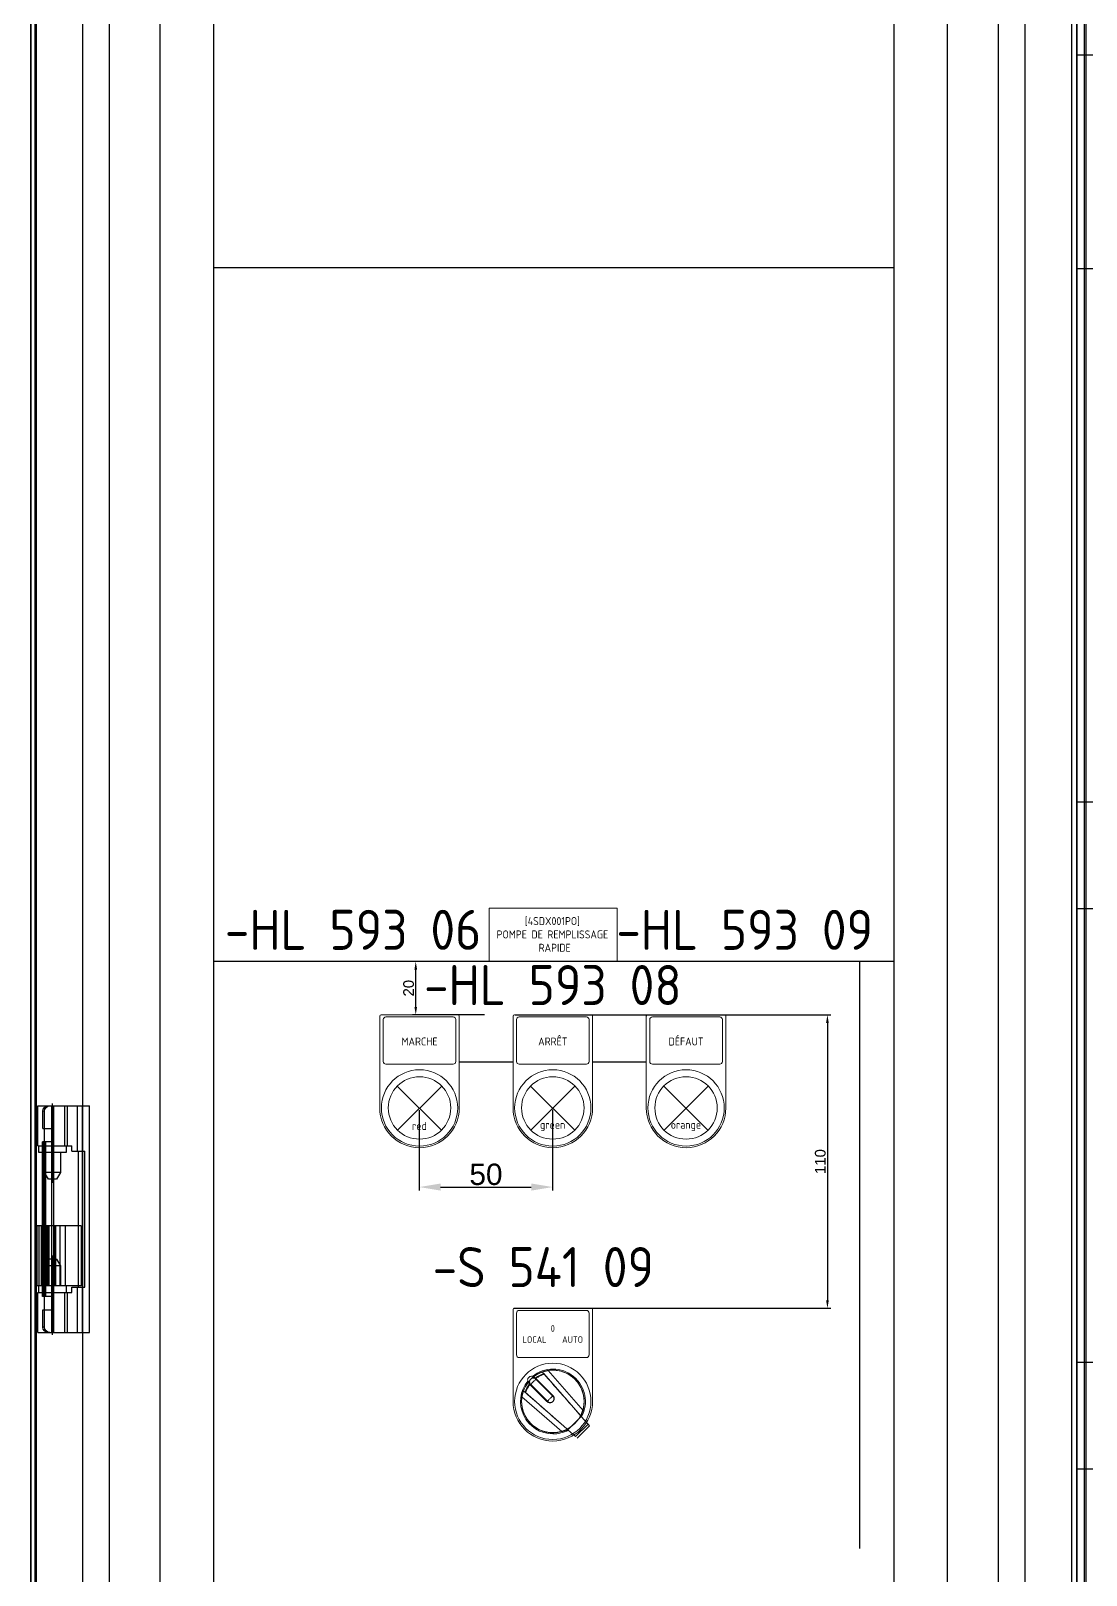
# Model space of a CAD drawing. Header units: millimetres. Extents: x 37984 to 70752, y 14140 to 37584.
# Drawn here: x 38702 to 39097, y 15950 to 16528 of the extents above; entities that cross this region are included whole.
import ezdxf
from ezdxf.enums import TextEntityAlignment as Align

# ---------------------------------------------------------------- set-up
doc = ezdxf.new("R2010")
doc.units = ezdxf.units.MM
doc.set_wipeout_variables(frame=1)
doc.layers.add('! NO PLOT !', color=7, linetype='Continuous', true_color=0xff75dd, plot=False)
doc.layers.add('000-PI-Oprema', color=30, linetype='Continuous', lineweight=5)
for name, color, linetype in [('000-PI-ORMAR', 2, 'Continuous'), ('000-PI_TEXT', 7, 'Continuous'), ('002-PI-Kabelska kanalica', 150, 'Continuous')]:
    doc.layers.add(name, color=color, linetype=linetype)
doc.styles.add('PI0', font='isocpeur.ttf', dxfattribs={"width": 0.9})
doc.styles.get("Standard").update_dxf_attribs({"font": 'arial.ttf'})
doc.dimstyles.new('ISO-25', dxfattribs={"dimtxt": 4, "dimasz": 3, "dimexe": 1.25, "dimexo": 0.625, "dimtad": 1, "dimtxsty": 'Standard', "dimcen": 3, "dimadec": 0, "dimazin": 0, "dimtfac": 1, "dimtmove": 0, "dimatfit": 3, "dimfxl": 1, "dimarcsym": 0})
doc.dimstyles.new('ISO-25-lb', dxfattribs={"dimtxt": 8, "dimasz": 8, "dimexe": 1.25, "dimexo": 0.625, "dimtad": 1, "dimtxsty": 'Standard', "dimcen": 5, "dimadec": 0, "dimazin": 0, "dimtfac": 1, "dimtmove": 0, "dimatfit": 3, "dimfxl": 1, "dimarcsym": 0})

# ---------------------------------------------------------------- blocks, each defined once
blk = doc.blocks.new('*U1255')
at = {"layer": '002-PI-Kabelska kanalica'}
for p, q in [((-20, 369), (20, 369)), ((-20, -100), (-20, 369)), ((20, -100), (20, 369)), ((-20, -100), (20, -100))]:
    blk.add_line(p, q, dxfattribs=at)
blk = doc.blocks.new('*U1253')
at = {"layer": '002-PI-Kabelska kanalica'}
for p, q in [((-20, 369), (20, 369)), ((-20, -100), (-20, 369)), ((20, -100), (20, 369)), ((-20, -100), (20, -100))]:
    blk.add_line(p, q, dxfattribs=at)
blk = doc.blocks.new('poveznica montaznih ploca 2100mm')
at = {"layer": '! NO PLOT !'}
for p, q in [((59472.54, 55742.17), (59472.54, 53847.74)), ((59477.54, 55740.77), (59477.54, 53837.74))]:
    blk.add_line(p, q, dxfattribs=at)
blk = doc.blocks.new('*U1254')
at = {"layer": '002-PI-Kabelska kanalica'}
for p, q in [((-20, -100), (-20, 1388)), ((60, -100), (60, 1388)), ((-20, -100), (60, -100))]:
    blk.add_line(p, q, dxfattribs=at)
blk = doc.blocks.new('*D1346')
at = {"layer": '! NO PLOT !', "color": 0, "lineweight": -2, "ltscale": 0.25, "transparency": 16777216}
for p, q in [((38883.19, 16159.57), (39001.47, 16159.57)), ((39000.22, 16156.57), (39000.22, 16052.57)), ((38882.73, 16049.57), (39001.47, 16049.57))]:
    blk.add_line(p, q, dxfattribs=at)
at = {"layer": '! NO PLOT !', "color": 0, "ltscale": 0.25, "transparency": 16777216}
for points in [[(38999.72, 16156.57), (39000.72, 16156.57), (39000.22, 16159.57)], [(38999.72, 16052.57), (39000.72, 16052.57), (39000.22, 16049.57)]]:
    blk.add_solid(points, dxfattribs=at)
at = {"layer": 'Defpoints', "color": 0, "ltscale": 0.25, "transparency": 16777216}
for p in [(38882.56, 16159.57), (38882.11, 16049.57), (39000.22, 16049.57)]:
    blk.add_point(p, dxfattribs=at)
at = {"layer": '! NO PLOT !', "color": 0, "ltscale": 0.25, "transparency": 16777216, "insert": (38997.55, 16104.57), "char_height": 4, "attachment_point": 5, "rotation": 90}
blk.add_mtext('110', dxfattribs=at)
blk = doc.blocks.new('*D1347')
at = {"layer": '! NO PLOT !', "color": 0, "lineweight": -2, "ltscale": 0.25, "transparency": 16777216}
for p, q in [((38871.63, 16179.57), (38844.66, 16179.57)), ((38845.91, 16162.57), (38845.91, 16176.57)), ((38871.63, 16159.57), (38844.66, 16159.57))]:
    blk.add_line(p, q, dxfattribs=at)
at = {"layer": '! NO PLOT !', "color": 0, "ltscale": 0.25, "transparency": 16777216}
for points in [[(38845.41, 16176.57), (38846.41, 16176.57), (38845.91, 16179.57)], [(38845.41, 16162.57), (38846.41, 16162.57), (38845.91, 16159.57)]]:
    blk.add_solid(points, dxfattribs=at)
at = {"layer": 'Defpoints', "color": 0, "ltscale": 0.25, "transparency": 16777216}
for p in [(38845.91, 16179.57), (38872.25, 16179.57), (38872.25, 16159.57)]:
    blk.add_point(p, dxfattribs=at)
at = {"layer": '! NO PLOT !', "color": 0, "ltscale": 0.25, "transparency": 16777216, "insert": (38843.24, 16169.57), "char_height": 4, "attachment_point": 5, "rotation": 90}
blk.add_mtext('20', dxfattribs=at)
blk = doc.blocks.new('*D1348')
at = {"layer": '! NO PLOT !', "color": 0, "linetype": 'Continuous', "lineweight": -2, "ltscale": 0.25, "transparency": 16777216}
for p, q in [((38847.23, 16123.9), (38847.23, 16093.77)), ((38897.23, 16124), (38897.23, 16093.77)), ((38855.23, 16095.02), (38889.23, 16095.02))]:
    blk.add_line(p, q, dxfattribs=at)
at = {"layer": '! NO PLOT !', "color": 0, "ltscale": 0.25, "transparency": 16777216}
for points in [[(38855.23, 16096.35), (38855.23, 16093.68), (38847.23, 16095.02)], [(38889.23, 16096.35), (38889.23, 16093.68), (38897.23, 16095.02)]]:
    blk.add_solid(points, dxfattribs=at)
at = {"layer": 'Defpoints', "color": 0, "ltscale": 0.25, "transparency": 16777216}
for p in [(38847.23, 16124.52), (38897.23, 16124.62), (38897.23, 16095.02)]:
    blk.add_point(p, dxfattribs=at)
at = {"layer": '! NO PLOT !', "color": 0, "ltscale": 0.25, "transparency": 16777216, "insert": (38872.23, 16099.73), "char_height": 8, "attachment_point": 5}
blk.add_mtext('50', dxfattribs=at)
blk = doc.blocks.new('podloska')
at = {"layer": '000-PI-Oprema'}
for p, q in [((43278.7, 39063.45), (43278.7, 39097.85)), ((43279.2, 39098.35), (43308, 39098.35)), ((43280, 39080.85), (43280, 39096.55)), ((43281, 39097.55), (43306.2, 39097.55)), ((43307.2, 39080.85), (43307.2, 39096.55)), ((43308.5, 39063.45), (43308.5, 39097.85)), ((43281, 39079.85), (43306.2, 39079.85))]:
    blk.add_line(p, q, dxfattribs=at)
blk.add_circle((43293.6, 39063.45), 14.3, dxfattribs=at)
at = {"layer": '000-PI-Oprema', "ltscale": 0.25}
blk.add_circle((43293.6, 39063.45), 11.7, dxfattribs=at)
at = {"layer": '000-PI-Oprema'}
for centre, radius, start, end in [((43279.2, 39097.85), 0.5, 89.99996, 179.99983), ((43281, 39096.55), 1, 90.00002, 180.00009), ((43306.2, 39096.55), 1, 359.99991, 89.99998), ((43308, 39097.85), 0.5, 0.00017, 90.00004), ((43281, 39080.85), 1, 180, 269.99998), ((43306.2, 39080.85), 1, 270.00002, 0), ((43293.6, 39063.45), 14.9, 180, 0)]:
    blk.add_arc(centre, radius, start, end, dxfattribs=at)
blk = doc.blocks.new('800mm bez ploce')
at = {"layer": '000-PI-ORMAR'}
for p, q in [((47126.01, 47254.07), (47126.01, 45303.07)), ((47128.73, 47254.07), (47128.73, 45303.07))]:
    blk.add_line(p, q, dxfattribs=at)

msp = doc.modelspace()

# ---------------------------------------------------------------- linework, layer by layer
at = {"layer": '000-PI-ORMAR'}
msp.add_line((39097.172, 14789.904), (39097.172, 16740.766), dxfattribs=at)

# ---------------------------------------------------------------- block references
at = {"layer": '! NO PLOT !'}
msp.add_blockref('poveznica montaznih ploca 2100mm', (-20426.128, -39031.862), dxfattribs=at)
at = {"rotation": 270}
for name, p in [('*U1254', (38848.172, 16499.404)), ('*U1255', (39083.184, 16219.404)), ('*U1253', (39083.184, 16009.404))]:
    msp.add_blockref(name, p, dxfattribs=at)

# ---------------------------------------------------------------- next in the draw order: wipeouts: each hides what was drawn before it
msp.add_wipeout([(38703.172, 16761.473), (39093.66, 16761.473), (39093.172, 14778.973), (38703.16, 14776.973)]).dxf.layer = '000-PI-ORMAR'

# ---------------------------------------------------------------- next in the draw order: linework, layer by layer
at = {"layer": '! NO PLOT !'}
for p, q in [((39093.66, 16761.473), (39093.66, 14776.973)), ((39093.66, 14776.973), (39093.66, 16761.473)), ((38721.16, 14788.473), (38721.16, 16749.973)), ((39074.16, 16749.973), (39074.16, 14788.473)), ((39093.672, 14789.973), (39093.672, 16740.835)), ((38731.16, 14803.473), (38731.16, 16734.973)), ((39064.16, 16734.973), (39064.16, 14803.473)), ((38750.16, 14849.223), (38750.16, 16689.223)), ((38770.16, 16684.223), (38770.16, 14854.223)), ((39025.16, 16684.223), (39025.16, 14854.223)), ((39045.16, 16689.223), (39045.16, 14849.223)), ((38704.217, 16110.473), (38704.217, 16125.473)), ((38704.217, 16125.473), (38723.659, 16125.473)), ((38706.142, 16116.973), (38706.142, 16123.473)), ((38706.789, 16123.473), (38706.142, 16123.473)), ((38706.789, 16042.473), (38706.789, 16123.473)), ((38709.548, 16040.473), (38709.548, 16125.473)), ((38709.767, 16096.623), (38709.767, 16126.323)), ((38709.767, 16110.473), (38709.767, 16125.473)), ((38710.295, 16040.473), (38710.295, 16125.473)), ((38714.403, 16110.473), (38714.403, 16125.473)), ((38715.317, 16125.473), (38715.317, 16110.473)), ((38719.078, 16108.473), (38719.078, 16125.473)), ((38720.971, 16040.473), (38720.971, 16125.473)), ((38721.176, 16108.473), (38721.176, 16125.473)), ((38723.659, 16040.473), (38723.659, 16125.473)), ((38706.142, 16116.973), (38710.295, 16116.973)), ((38706.784, 16048.973), (38706.784, 16116.973)), ((38706.06, 16053.973), (38706.06, 16111.973)), ((38710.295, 16111.973), (38706.06, 16111.973)), ((38706.494, 16053.973), (38706.494, 16111.973)), ((38707.213, 16053.973), (38707.213, 16111.973)), ((38704.217, 16110.473), (38716.981, 16110.473)), ((38704.667, 16107.973), (38704.667, 16110.473)), ((38714.867, 16107.973), (38704.667, 16107.973)), ((38706.817, 16100.484), (38706.817, 16107.973)), ((38712.717, 16107.973), (38712.717, 16100.484)), ((38714.867, 16110.473), (38714.867, 16107.973)), ((38716.981, 16108.473), (38716.981, 16110.473)), ((38716.981, 16108.473), (38721.905, 16108.473)), ((38719.443, 16057.473), (38719.443, 16108.473)), ((38721.905, 16057.473), (38721.905, 16108.473)), ((38708.267, 16097.973), (38706.817, 16100.484)), ((38712.717, 16100.484), (38706.817, 16100.484)), ((38712.717, 16100.484), (38711.267, 16097.973)), ((38711.267, 16097.973), (38708.267, 16097.973)), ((38720.46, 16080.473), (38703.66, 16080.473)), ((38703.861, 16080.473), (38703.861, 16057.973)), ((38704.617, 16080.473), (38704.617, 16057.973)), ((38705.62, 16057.973), (38705.62, 16080.473)), ((38705.741, 16080.473), (38705.741, 16057.973)), ((38706.497, 16080.473), (38706.497, 16057.973)), ((38707.62, 16080.473), (38707.62, 16057.973)), ((38707.981, 16080.473), (38707.981, 16057.973)), ((38708.338, 16080.473), (38708.338, 16057.973)), ((38710.481, 16080.473), (38710.481, 16057.973)), ((38710.838, 16080.473), (38710.838, 16057.973)), ((38712.51, 16080.473), (38712.51, 16057.973)), ((38714.51, 16080.473), (38714.51, 16057.973)), ((38720.46, 16080.473), (38720.46, 16057.973)), ((38706.817, 16065.461), (38708.267, 16067.973)), ((38712.717, 16065.461), (38706.817, 16065.461)), ((38706.817, 16057.973), (38706.817, 16065.461)), ((38711.267, 16067.973), (38708.267, 16067.973)), ((38709.767, 16039.623), (38709.767, 16069.323)), ((38711.267, 16067.973), (38712.717, 16065.461)), ((38712.717, 16065.461), (38712.717, 16057.973)), ((38720.46, 16057.973), (38703.66, 16057.973)), ((38704.217, 16040.473), (38704.217, 16055.473)), ((38704.217, 16055.473), (38716.981, 16055.473)), ((38704.667, 16055.473), (38704.667, 16057.973)), ((38710.295, 16053.973), (38706.06, 16053.973)), ((38709.767, 16040.473), (38709.767, 16055.473)), ((38714.403, 16040.473), (38714.403, 16055.473)), ((38714.867, 16057.973), (38714.867, 16055.473)), ((38715.317, 16055.473), (38715.317, 16040.473)), ((38716.981, 16055.473), (38716.981, 16057.473)), ((38716.981, 16057.473), (38721.905, 16057.473)), ((38719.078, 16040.473), (38719.078, 16057.473)), ((38721.176, 16040.473), (38721.176, 16057.473)), ((38706.142, 16048.973), (38710.295, 16048.973)), ((38706.142, 16042.473), (38706.142, 16048.973)), ((38706.789, 16042.473), (38706.142, 16042.473)), ((38704.217, 16040.473), (38723.659, 16040.473))]:
    msp.add_line(p, q, dxfattribs=at)
at = {"layer": '! NO PLOT !', "ltscale": 0.25}
for p, q in [((39024.969, 16439.574), (38769.969, 16439.574)), ((39024.969, 16179.574), (38769.969, 16179.574)), ((39012.296, 16179.574), (39012.296, 15959.574)), ((39012.296, 16179.574), (39012.296, 15959.574)), ((38882.378, 16141.824), (38862.228, 16141.824)), ((38932.328, 16141.824), (38912.178, 16141.824))]:
    msp.add_line(p, q, dxfattribs=at)
at = {"layer": '! NO PLOT !', "extrusion": (0, 0, -1)}
for centre, start_param, end_param in [((38708.073, 16123.473), 4.712389, 6.2831853), ((38708.72, 16123.473), 4.712389, 6.2831853), ((38708.073, 16042.473), 3.1415927, 4.712389), ((38708.72, 16042.473), 3.1415927, 4.712389)]:
    msp.add_ellipse(centre, major_axis=(0, 2), ratio=0.9659258, start_param=start_param, end_param=end_param, dxfattribs=at)
at = {"layer": '000-PI-Oprema'}
for p, q in [((38839.005, 16132.897), (38855.551, 16116.351)), ((38855.651, 16132.897), (38839.105, 16116.351)), ((38888.955, 16132.897), (38905.501, 16116.351)), ((38905.601, 16132.897), (38889.055, 16116.351)), ((38938.905, 16132.897), (38955.451, 16116.351)), ((38955.551, 16132.897), (38939.005, 16116.351)), ((38890.169, 16023.907), (38890.165, 16023.911)), ((38890.181, 16023.895), (38890.169, 16023.907)), ((38890.201, 16023.874), (38890.181, 16023.895)), ((38890.231, 16023.845), (38890.201, 16023.874)), ((38890.269, 16023.807), (38890.231, 16023.845)), ((38891.751, 16023.79), (38892.027, 16023.951)), ((38892.027, 16023.951), (38892.308, 16024.103)), ((38892.308, 16024.103), (38892.593, 16024.246)), ((38892.593, 16024.246), (38892.882, 16024.381)), ((38892.882, 16024.381), (38893.176, 16024.508)), ((38893.176, 16024.508), (38893.474, 16024.625)), ((38893.355, 16025.662), (38893.357, 16025.663)), ((38893.359, 16025.657), (38893.355, 16025.662)), ((38893.357, 16025.663), (38893.366, 16025.666)), ((38893.371, 16025.643), (38893.359, 16025.657)), ((38893.366, 16025.666), (38893.38, 16025.671)), ((38893.391, 16025.62), (38893.371, 16025.643)), ((38893.38, 16025.671), (38893.4, 16025.678)), ((38893.42, 16025.587), (38893.391, 16025.62)), ((38893.4, 16025.678), (38893.426, 16025.687)), ((38893.458, 16025.544), (38893.42, 16025.587)), ((38893.426, 16025.687), (38893.459, 16025.699)), ((38893.505, 16025.49), (38893.458, 16025.544)), ((38893.459, 16025.699), (38893.496, 16025.712)), ((38893.474, 16024.625), (38893.775, 16024.734)), ((38893.496, 16025.712), (38893.54, 16025.727)), ((38893.562, 16025.426), (38893.505, 16025.49)), ((38893.54, 16025.727), (38893.589, 16025.743)), ((38893.628, 16025.351), (38893.562, 16025.426)), ((38893.589, 16025.743), (38893.643, 16025.761)), ((38893.703, 16025.265), (38893.628, 16025.351)), ((38893.643, 16025.761), (38893.701, 16025.781)), ((38893.701, 16025.781), (38893.764, 16025.801)), ((38893.788, 16025.168), (38893.703, 16025.265)), ((38893.764, 16025.801), (38893.83, 16025.822)), ((38893.775, 16024.734), (38894.08, 16024.833)), ((38893.882, 16025.061), (38893.788, 16025.168)), ((38893.83, 16025.822), (38893.9, 16025.844)), ((38893.896, 16025.043), (38893.868, 16025.075)), ((38907.621, 16009.405), (38893.882, 16025.061)), ((38893.925, 16025.01), (38893.896, 16025.043)), ((38893.9, 16025.844), (38893.973, 16025.866)), ((38893.954, 16024.976), (38893.925, 16025.01)), ((38893.984, 16024.942), (38893.954, 16024.976)), ((38893.973, 16025.866), (38894.05, 16025.888)), ((38894.015, 16024.907), (38893.984, 16024.942)), ((38894.047, 16024.87), (38894.015, 16024.907)), ((38894.08, 16024.833), (38894.047, 16024.87)), ((38894.05, 16025.888), (38894.131, 16025.912)), ((38894.81, 16024.001), (38894.08, 16024.833)), ((38894.131, 16025.912), (38894.216, 16025.936)), ((38894.216, 16025.936), (38894.305, 16025.96)), ((38894.305, 16025.96), (38894.398, 16025.984)), ((38894.398, 16025.984), (38894.493, 16026.009)), ((38894.493, 16026.009), (38894.591, 16026.033)), ((38894.591, 16026.033), (38894.691, 16026.056)), ((38894.691, 16026.056), (38894.794, 16026.08)), ((38894.794, 16026.08), (38894.898, 16026.102)), ((38895.54, 16023.17), (38894.81, 16024.001)), ((38894.898, 16026.102), (38895.003, 16026.124)), ((38895.003, 16026.124), (38895.108, 16026.145)), ((38895.108, 16026.145), (38895.214, 16026.165)), ((38895.214, 16026.165), (38895.319, 16026.184)), ((38895.319, 16026.184), (38895.424, 16026.202)), ((38895.424, 16026.202), (38895.527, 16026.218)), ((38908.619, 16011.3), (38895.527, 16026.218)), ((38886.089, 16017.981), (38886.111, 16018.054)), ((38886.111, 16018.054), (38886.132, 16018.124)), ((38886.132, 16018.124), (38886.153, 16018.19)), ((38886.153, 16018.19), (38886.173, 16018.253)), ((38886.173, 16018.253), (38886.193, 16018.312)), ((38886.193, 16018.312), (38886.211, 16018.365)), ((38886.211, 16018.365), (38886.227, 16018.414)), ((38886.227, 16018.414), (38886.242, 16018.458)), ((38886.242, 16018.458), (38886.256, 16018.496)), ((38886.256, 16018.496), (38886.267, 16018.528)), ((38886.267, 16018.528), (38886.276, 16018.554)), ((38886.276, 16018.554), (38886.283, 16018.574)), ((38886.283, 16018.574), (38886.288, 16018.588)), ((38886.288, 16018.588), (38886.291, 16018.597)), ((38886.291, 16018.597), (38886.293, 16018.6)), ((38886.297, 16018.596), (38886.293, 16018.6)), ((38886.311, 16018.584), (38886.297, 16018.596)), ((38886.334, 16018.563), (38886.311, 16018.584)), ((38886.367, 16018.534), (38886.334, 16018.563)), ((38886.41, 16018.496), (38886.367, 16018.534)), ((38886.464, 16018.449), (38886.41, 16018.496)), ((38886.528, 16018.392), (38886.464, 16018.449)), ((38886.604, 16018.327), (38886.528, 16018.392)), ((38886.689, 16018.251), (38886.604, 16018.327)), ((38886.786, 16018.166), (38886.689, 16018.251)), ((38886.893, 16018.072), (38886.786, 16018.166)), ((38886.911, 16018.058), (38886.879, 16018.086)), ((38902.549, 16004.333), (38886.893, 16018.072)), ((38886.944, 16018.029), (38886.911, 16018.058)), ((38887.121, 16017.874), (38887.22, 16018.179)), ((38887.22, 16018.179), (38887.329, 16018.48)), ((38887.329, 16018.48), (38887.446, 16018.778)), ((38887.446, 16018.778), (38887.573, 16019.072)), ((38887.573, 16019.072), (38887.708, 16019.362)), ((38887.708, 16019.362), (38887.851, 16019.647)), ((38887.851, 16019.647), (38888.004, 16019.927)), ((38888.004, 16019.927), (38888.164, 16020.203)), ((38888.047, 16021.786), (38888.043, 16021.79)), ((38888.059, 16021.773), (38888.047, 16021.786)), ((38888.08, 16021.753), (38888.059, 16021.773)), ((38888.109, 16021.724), (38888.08, 16021.753)), ((38888.147, 16021.686), (38888.109, 16021.724)), ((38888.195, 16021.638), (38888.147, 16021.686)), ((38888.164, 16020.203), (38888.333, 16020.473)), ((38888.251, 16021.582), (38888.195, 16021.638)), ((38895.757, 16014.218), (38888.249, 16021.726)), ((38888.317, 16021.516), (38888.251, 16021.582)), ((38888.392, 16021.44), (38888.317, 16021.516)), ((38888.333, 16020.473), (38888.509, 16020.738)), ((38888.477, 16021.356), (38888.392, 16021.44)), ((38888.571, 16021.261), (38888.477, 16021.356)), ((38888.577, 16021.114), (38888.497, 16021.195)), ((38888.509, 16020.738), (38888.694, 16020.998)), ((38895.532, 16014.301), (38888.571, 16021.261)), ((38888.605, 16021.086), (38888.577, 16021.114)), ((38888.694, 16020.998), (38888.605, 16021.086)), ((38895.068, 16014.624), (38888.694, 16020.998)), ((38897.277, 16016.657), (38890.228, 16023.706)), ((38890.514, 16023.562), (38890.269, 16023.807)), ((38890.599, 16023.477), (38890.514, 16023.562)), ((38890.693, 16023.383), (38890.599, 16023.477)), ((38897.653, 16016.422), (38890.693, 16023.383)), ((38890.812, 16023.404), (38890.759, 16023.458)), ((38890.84, 16023.377), (38890.812, 16023.404)), ((38890.868, 16023.349), (38890.84, 16023.377)), ((38890.956, 16023.26), (38890.868, 16023.349)), ((38890.956, 16023.26), (38891.216, 16023.445)), ((38897.33, 16016.887), (38890.956, 16023.26)), ((38891.216, 16023.445), (38891.481, 16023.621)), ((38891.481, 16023.621), (38891.751, 16023.79)), ((38896.27, 16022.338), (38895.54, 16023.17)), ((38896.999, 16021.506), (38896.27, 16022.338)), ((38897.729, 16020.675), (38896.999, 16021.506)), ((38898.459, 16019.843), (38897.729, 16020.675)), ((38899.188, 16019.012), (38898.459, 16019.843)), ((38899.918, 16018.181), (38899.188, 16019.012)), ((38901.376, 16016.519), (38899.918, 16018.181)), ((38885.736, 16016.427), (38885.752, 16016.53)), ((38900.654, 16003.336), (38885.736, 16016.427)), ((38885.752, 16016.53), (38885.77, 16016.635)), ((38885.77, 16016.635), (38885.789, 16016.74)), ((38885.789, 16016.74), (38885.809, 16016.846)), ((38885.809, 16016.846), (38885.83, 16016.952)), ((38885.83, 16016.952), (38885.852, 16017.057)), ((38885.852, 16017.057), (38885.875, 16017.16)), ((38885.875, 16017.16), (38885.898, 16017.263)), ((38885.898, 16017.263), (38885.922, 16017.363)), ((38885.922, 16017.363), (38885.946, 16017.461)), ((38885.946, 16017.461), (38885.97, 16017.557)), ((38885.97, 16017.557), (38885.994, 16017.649)), ((38885.994, 16017.649), (38886.018, 16017.738)), ((38886.018, 16017.738), (38886.042, 16017.823)), ((38886.042, 16017.823), (38886.066, 16017.904)), ((38886.066, 16017.904), (38886.089, 16017.981)), ((38886.978, 16018), (38886.944, 16018.029)), ((38887.012, 16017.97), (38886.978, 16018)), ((38887.048, 16017.939), (38887.012, 16017.97)), ((38887.084, 16017.907), (38887.048, 16017.939)), ((38887.121, 16017.874), (38887.084, 16017.907)), ((38887.953, 16017.144), (38887.121, 16017.874)), ((38888.785, 16016.414), (38887.953, 16017.144)), ((38889.616, 16015.685), (38888.785, 16016.414)), ((38890.448, 16014.955), (38889.616, 16015.685)), ((38891.279, 16014.225), (38890.448, 16014.955)), ((38892.111, 16013.495), (38891.279, 16014.225)), ((38892.942, 16012.766), (38892.111, 16013.495)), ((38893.773, 16012.037), (38892.942, 16012.766)), ((38895.119, 16014.574), (38895.068, 16014.624)), ((38895.173, 16014.527), (38895.119, 16014.574)), ((38895.23, 16014.482), (38895.173, 16014.527)), ((38895.288, 16014.44), (38895.23, 16014.482)), ((38895.348, 16014.401), (38895.288, 16014.44)), ((38895.409, 16014.364), (38895.348, 16014.401)), ((38895.472, 16014.33), (38895.409, 16014.364)), ((38895.537, 16014.299), (38895.472, 16014.33)), ((38895.603, 16014.27), (38895.537, 16014.299)), ((38895.67, 16014.245), (38895.603, 16014.27)), ((38895.739, 16014.223), (38895.67, 16014.245)), ((38895.808, 16014.204), (38895.739, 16014.223)), ((38895.878, 16014.188), (38895.808, 16014.204)), ((38895.949, 16014.175), (38895.878, 16014.188)), ((38896.02, 16014.165), (38895.949, 16014.175)), ((38896.091, 16014.159), (38896.02, 16014.165)), ((38896.163, 16014.156), (38896.091, 16014.159)), ((38896.235, 16014.156), (38896.163, 16014.156)), ((38896.235, 16014.156), (38896.306, 16014.159)), ((38896.306, 16014.159), (38896.378, 16014.165)), ((38896.378, 16014.165), (38896.449, 16014.175)), ((38896.449, 16014.175), (38896.52, 16014.188)), ((38896.52, 16014.188), (38896.59, 16014.204)), ((38896.59, 16014.204), (38896.659, 16014.223)), ((38896.659, 16014.223), (38896.727, 16014.245)), ((38896.727, 16014.245), (38896.795, 16014.27)), ((38896.795, 16014.27), (38896.861, 16014.298)), ((38896.861, 16014.298), (38896.925, 16014.33)), ((38896.925, 16014.33), (38896.988, 16014.364)), ((38896.988, 16014.364), (38897.05, 16014.401)), ((38897.05, 16014.401), (38897.11, 16014.44)), ((38897.11, 16014.44), (38897.168, 16014.482)), ((38897.168, 16014.482), (38897.224, 16014.527)), ((38897.224, 16014.527), (38897.278, 16014.574)), ((38897.737, 16016.197), (38897.277, 16016.657)), ((38897.278, 16014.574), (38897.33, 16014.624)), ((38897.38, 16016.835), (38897.33, 16016.887)), ((38897.33, 16014.624), (38897.38, 16014.676)), ((38897.427, 16016.781), (38897.38, 16016.835)), ((38897.38, 16014.676), (38897.427, 16014.73)), ((38897.472, 16016.725), (38897.427, 16016.781)), ((38897.427, 16014.73), (38897.472, 16014.786)), ((38897.514, 16016.666), (38897.472, 16016.725)), ((38897.472, 16014.786), (38897.514, 16014.844)), ((38897.554, 16016.607), (38897.514, 16016.666)), ((38897.514, 16014.844), (38897.554, 16014.904)), ((38897.59, 16016.545), (38897.554, 16016.607)), ((38897.554, 16014.904), (38897.59, 16014.966)), ((38897.624, 16016.482), (38897.59, 16016.545)), ((38897.59, 16014.966), (38897.624, 16015.029)), ((38897.656, 16016.417), (38897.624, 16016.482)), ((38897.624, 16015.029), (38897.656, 16015.094)), ((38897.684, 16016.351), (38897.656, 16016.417)), ((38897.656, 16015.094), (38897.684, 16015.16)), ((38897.709, 16016.284), (38897.684, 16016.351)), ((38897.684, 16015.16), (38897.709, 16015.227)), ((38897.731, 16016.215), (38897.709, 16016.284)), ((38897.709, 16015.227), (38897.731, 16015.295)), ((38897.75, 16016.146), (38897.731, 16016.215)), ((38897.731, 16015.295), (38897.75, 16015.364)), ((38897.766, 16016.076), (38897.75, 16016.146)), ((38897.75, 16015.364), (38897.766, 16015.434)), ((38897.779, 16016.006), (38897.766, 16016.076)), ((38897.766, 16015.434), (38897.779, 16015.505)), ((38897.789, 16015.934), (38897.779, 16016.006)), ((38897.779, 16015.505), (38897.789, 16015.576)), ((38897.795, 16015.863), (38897.789, 16015.934)), ((38897.789, 16015.576), (38897.795, 16015.648)), ((38897.798, 16015.791), (38897.795, 16015.863)), ((38897.795, 16015.648), (38897.798, 16015.719)), ((38897.798, 16015.719), (38897.798, 16015.791)), ((38902.105, 16015.688), (38901.376, 16016.519)), ((38902.834, 16014.858), (38902.105, 16015.688)), ((38903.563, 16014.027), (38902.834, 16014.858)), ((38904.292, 16013.196), (38903.563, 16014.027)), ((38905.749, 16011.536), (38904.292, 16013.196)), ((38895.435, 16010.578), (38893.773, 16012.037)), ((38896.266, 16009.849), (38895.435, 16010.578)), ((38897.097, 16009.12), (38896.266, 16009.849)), ((38897.927, 16008.391), (38897.097, 16009.12)), ((38898.758, 16007.662), (38897.927, 16008.391)), ((38901.248, 16005.477), (38898.758, 16007.662)), ((38902.908, 16004.02), (38907.934, 16009.046)), ((38902.913, 16004.015), (38907.94, 16009.042)), ((38906.477, 16010.706), (38905.749, 16011.536)), ((38907.934, 16009.046), (38906.477, 16010.706)), ((38906.794, 16010.345), (38906.795, 16010.346)), ((38907.62, 16009.404), (38907.621, 16009.405)), ((38907.94, 16009.042), (38907.621, 16009.405)), ((38910.513, 16006.109), (38907.94, 16009.042)), ((38907.954, 16009.336), (38907.957, 16009.4)), ((38907.956, 16009.273), (38907.954, 16009.336)), ((38907.964, 16009.212), (38907.956, 16009.273)), ((38907.957, 16009.4), (38907.965, 16009.464)), ((38907.976, 16009.152), (38907.964, 16009.212)), ((38907.965, 16009.464), (38907.978, 16009.53)), ((38907.995, 16009.092), (38907.976, 16009.152)), ((38907.978, 16009.53), (38907.995, 16009.597)), ((38907.995, 16009.597), (38908.016, 16009.666)), ((38908.018, 16009.033), (38907.995, 16009.092)), ((38908.016, 16009.666), (38908.041, 16009.736)), ((38908.046, 16008.974), (38908.018, 16009.033)), ((38908.041, 16009.736), (38908.07, 16009.808)), ((38908.08, 16008.915), (38908.046, 16008.974)), ((38908.07, 16009.808), (38908.102, 16009.883)), ((38908.119, 16008.855), (38908.08, 16008.915)), ((38908.102, 16009.883), (38908.175, 16010.054)), ((38908.163, 16008.795), (38908.119, 16008.855)), ((38908.211, 16008.735), (38908.163, 16008.795)), ((38908.175, 16010.054), (38908.252, 16010.241)), ((38908.262, 16008.674), (38908.211, 16008.735)), ((38908.252, 16010.241), (38908.33, 16010.441)), ((38908.33, 16010.441), (38908.407, 16010.651)), ((38908.407, 16010.651), (38908.482, 16010.867)), ((38908.482, 16010.867), (38908.553, 16011.085)), ((38908.553, 16011.085), (38908.619, 16011.3)), ((38900.654, 16003.336), (38900.79, 16003.376)), ((38900.79, 16003.376), (38900.929, 16003.42)), ((38900.929, 16003.42), (38901.067, 16003.465)), ((38901.067, 16003.465), (38901.205, 16003.512)), ((38901.205, 16003.512), (38901.342, 16003.561)), ((38902.908, 16004.02), (38901.248, 16005.477)), ((38901.342, 16003.561), (38901.476, 16003.61)), ((38901.476, 16003.61), (38901.606, 16003.66)), ((38901.606, 16003.66), (38901.731, 16003.709)), ((38901.608, 16005.16), (38901.609, 16005.16)), ((38901.731, 16003.709), (38901.851, 16003.758)), ((38901.851, 16003.758), (38901.964, 16003.806)), ((38901.964, 16003.806), (38902.071, 16003.852)), ((38902.071, 16003.852), (38902.145, 16003.884)), ((38902.145, 16003.884), (38902.218, 16003.913)), ((38902.218, 16003.913), (38902.289, 16003.938)), ((38902.289, 16003.938), (38902.358, 16003.96)), ((38902.358, 16003.96), (38902.425, 16003.977)), ((38902.425, 16003.977), (38902.491, 16003.989)), ((38902.491, 16003.989), (38902.555, 16003.997)), ((38902.549, 16004.333), (38902.55, 16004.334)), ((38902.913, 16004.015), (38902.549, 16004.333)), ((38902.555, 16003.997), (38902.618, 16004)), ((38902.68, 16003.998), (38902.618, 16004)), ((38902.742, 16003.991), (38902.68, 16003.998)), ((38902.803, 16003.978), (38902.742, 16003.991)), ((38902.863, 16003.959), (38902.803, 16003.978)), ((38902.922, 16003.936), (38902.863, 16003.959)), ((38905.845, 16001.441), (38902.913, 16004.015)), ((38902.981, 16003.907), (38902.922, 16003.936)), ((38903.04, 16003.874), (38902.981, 16003.907)), ((38903.099, 16003.835), (38903.04, 16003.874)), ((38903.159, 16003.792), (38903.099, 16003.835)), ((38903.219, 16003.744), (38903.159, 16003.792)), ((38903.28, 16003.692), (38903.219, 16003.744)), ((38905.845, 16001.441), (38910.513, 16006.109)), ((38906.468, 16000.895), (38911.059, 16005.486)), ((38911.059, 16005.486), (38910.513, 16006.109))]:
    msp.add_line(p, q, dxfattribs=at)
msp.add_lwpolyline([(38873.469, 16199.574), (38921.469, 16199.574), (38921.469, 16179.574), (38873.469, 16179.574)], close=True, dxfattribs=at)
for points in [[(38889.75, 16024.019), (38889.502, 16024.082), (38889.243, 16024.095), (38888.982, 16024.057), (38888.73, 16023.971), (38888.496, 16023.839), (38888.289, 16023.665), (38888.116, 16023.458), (38887.983, 16023.224), (38887.897, 16022.972), (38887.859, 16022.711), (38887.872, 16022.452), (38887.935, 16022.204)], [(38890.228, 16023.706), (38890.006, 16023.887), (38889.75, 16024.019)], [(38887.935, 16022.204), (38888.067, 16021.949), (38888.249, 16021.726)], [(38890.995, 16022.939), (38890.783, 16023.113), (38890.541, 16023.242), (38890.279, 16023.321), (38890.007, 16023.348), (38889.734, 16023.32), (38889.472, 16023.24), (38889.23, 16023.111), (38889.018, 16022.937), (38888.843, 16022.725), (38888.714, 16022.483), (38888.634, 16022.22), (38888.607, 16021.948), (38888.633, 16021.675), (38888.712, 16021.413), (38888.841, 16021.171), (38889.015, 16020.96)], [(38890.995, 16022.939), (38890.964, 16022.932), (38890.897, 16022.887), (38890.795, 16022.805), (38890.663, 16022.691), (38890.506, 16022.548), (38890.329, 16022.383), (38890.14, 16022.2), (38889.946, 16022.008), (38889.754, 16021.814), (38889.572, 16021.625), (38889.406, 16021.448), (38889.263, 16021.291), (38889.149, 16021.159), (38889.068, 16021.057), (38889.022, 16020.99), (38889.015, 16020.96)], [(38897.277, 16016.657), (38897.246, 16016.65), (38897.179, 16016.604), (38897.077, 16016.523), (38896.945, 16016.409), (38896.788, 16016.266), (38896.611, 16016.1), (38896.422, 16015.918), (38896.228, 16015.726), (38896.036, 16015.532), (38895.854, 16015.343), (38895.688, 16015.166), (38895.545, 16015.009), (38895.431, 16014.877), (38895.35, 16014.775), (38895.304, 16014.708), (38895.297, 16014.677)], [(38895.297, 16014.677), (38895.509, 16014.504), (38895.75, 16014.375), (38896.013, 16014.295), (38896.286, 16014.269), (38896.558, 16014.296), (38896.821, 16014.376), (38897.063, 16014.505), (38897.275, 16014.679), (38897.449, 16014.891), (38897.579, 16015.133), (38897.658, 16015.396), (38897.686, 16015.669), (38897.659, 16015.941), (38897.58, 16016.204), (38897.451, 16016.445), (38897.277, 16016.657)]]:
    msp.add_lwpolyline(points, dxfattribs=at)
for centre, radius, start, end in [((38897.344, 16014.61), 12.15, 332.063391, 129.081473), ((38897.344, 16014.61), 11.75, 109.84984, 128.230464), ((38897.33, 16014.624), 11.01, 108.330177, 126.643713), ((38897.344, 16014.61), 11.01, 108.330176, 108.337531), ((38897.344, 16014.61), 11.75, 343.639266, 98.897939), ((38897.344, 16014.61), 12.15, 140.918527, 270), ((38897.344, 16014.61), 11.75, 142.334367, 160.15016), ((38897.33, 16014.624), 11.01, 143.356287, 161.669823), ((38897.344, 16014.61), 11.01, 161.662469, 161.669824), ((38897.344, 16014.61), 11.75, 141.769536, 142.334367), ((38897.344, 16014.61), 11.01, 142.830633, 143.356287), ((38897.344, 16014.61), 11.01, 126.643713, 127.169367), ((38897.344, 16014.61), 11.75, 171.102061, 286.360734), ((38897.344, 16014.61), 12.15, 270, 297.936581)]:
    msp.add_arc(centre, radius, start, end, dxfattribs=at)
at = {"layer": '000-PI-ORMAR'}
for p, q in [((38701.66, 14776.973), (38701.66, 16761.473)), ((38701.66, 14776.973), (38701.66, 16761.473)), ((38701.672, 16761.473), (38701.672, 14776.973)), ((38703.172, 16761.473), (38703.172, 14776.973)), ((38703.66, 16759.473), (38703.66, 14778.973)), ((39091.66, 16759.473), (39091.66, 14778.973)), ((39093.66, 16761.473), (39093.66, 14776.973)), ((39093.672, 16740.904), (39093.672, 14789.904)), ((39093.672, 16740.904), (39093.672, 14789.904)), ((39096.39, 16740.904), (39096.39, 14789.904)), ((39096.39, 16740.904), (39096.39, 14789.904))]:
    msp.add_line(p, q, dxfattribs=at)

# ---------------------------------------------------------------- next in the draw order: block references
at = {"layer": '000-PI-Oprema', "ltscale": 0.25}
msp.add_blockref('800mm bez ploce', (-8032.339, -30513.162), dxfattribs=at)
at = {"layer": '000-PI-Oprema'}
for p in [(-4446.267, -22938.776), (-4396.317, -22938.776), (-4346.367, -22938.776), (-4396.317, -23048.776)]:
    msp.add_blockref('podloska', p, dxfattribs=at)

# ---------------------------------------------------------------- next in the draw order: texts
at = {"layer": '! NO PLOT !', "char_height": 3, "width": 27.82747, "attachment_point": 5, "style": 'PI0'}
for s, insert in [('{\\fISOCPEUR|b0|i0|c238|p34;red}', (38847.278, 16117.921)), ('{\\fISOCPEUR|b0|i0|c238|p34;green}', (38897.228, 16117.921)), ('{\\fISOCPEUR|b0|i0|c238|p34;orange}', (38947.178, 16117.921))]:
    msp.add_mtext(s, dxfattribs=dict(at, insert=insert))
at = {"layer": '000-PI_TEXT', "style": 'PI0', "width": 0.9}
for s, p in [('-HL 593 06', (38822.41, 16191.468)), ('-HL 593 09', (38969.219, 16191.468)), ('-HL 593 08', (38897.278, 16170.767)), ('-S 541 09', (38893.732, 16065.045))]:
    msp.add_text(s, height=15, dxfattribs=at).set_placement(p, align=Align.MIDDLE)
at = {"layer": '000-PI_TEXT', "linetype": 'Continuous', "insert": (38897.126, 16189.717), "char_height": 3, "width": 58.2158, "attachment_point": 5, "style": 'PI0'}
msp.add_mtext('[4SDX001PO]\\PPOMPE DE REMPLISSAGE\\P RAPIDE', dxfattribs=at)
at = {"layer": '000-PI_TEXT', "attachment_point": 5, "style": 'PI0'}
for s, insert, char_height, width in [('{\\fISOCPEUR|b0|i0|c238|p34;ARRÊT}', (38897.278, 16149.574), 3, 27.82747), ('{\\fISOCPEUR|b0|i0|c238|p34;DÉFAUT}', (38947.228, 16149.574), 3, 27.82747), ('{\\fISOCPEUR|b0|i0|c238|p34;MARCHE }', (38847.328, 16149.574), 3, 27.82747), ('{\\fISOCPEUR|b0|i0|c238|p34;0}\\PLOCAL    {\\fISOCPEUR|b0|i0|c238|p34;AUTO}', (38897.278, 16039.924), 2.5, 24.5)]:
    msp.add_mtext(s, dxfattribs=dict(at, insert=insert, char_height=char_height, width=width))

# ---------------------------------------------------------------- next in the draw order: dimensions: what is measured, and where the dimension line sits
at = {"layer": '! NO PLOT !', "ltscale": 0.25}
dim = msp.add_linear_dim(base=(38845.906, 16179.574), p1=(38872.253, 16159.574), p2=(38872.253, 16179.574), angle=90, dimstyle='ISO-25', dxfattribs=at)
dim.commit()
dim.dimension.update_dxf_attribs({"geometry": '*D1347', "text_midpoint": (38843.239, 16169.574)})
dim = msp.add_linear_dim(base=(39000.221, 16049.574), p1=(38882.56, 16159.574), p2=(38882.106, 16049.574), angle=90, dimstyle='ISO-25', dxfattribs=at)
dim.commit()
dim.dimension.update_dxf_attribs({"geometry": '*D1346', "text_midpoint": (39000.221, 16104.574), "dimtype": 160})
dim = msp.add_linear_dim(base=(38897.228, 16095.016), p1=(38847.228, 16124.524), p2=(38897.228, 16124.624), dimstyle='ISO-25-lb', dxfattribs=at)
dim.commit()
dim.dimension.update_dxf_attribs({"geometry": '*D1348', "text_midpoint": (38872.228, 16099.725)})

doc.saveas('drawing.dxf')
